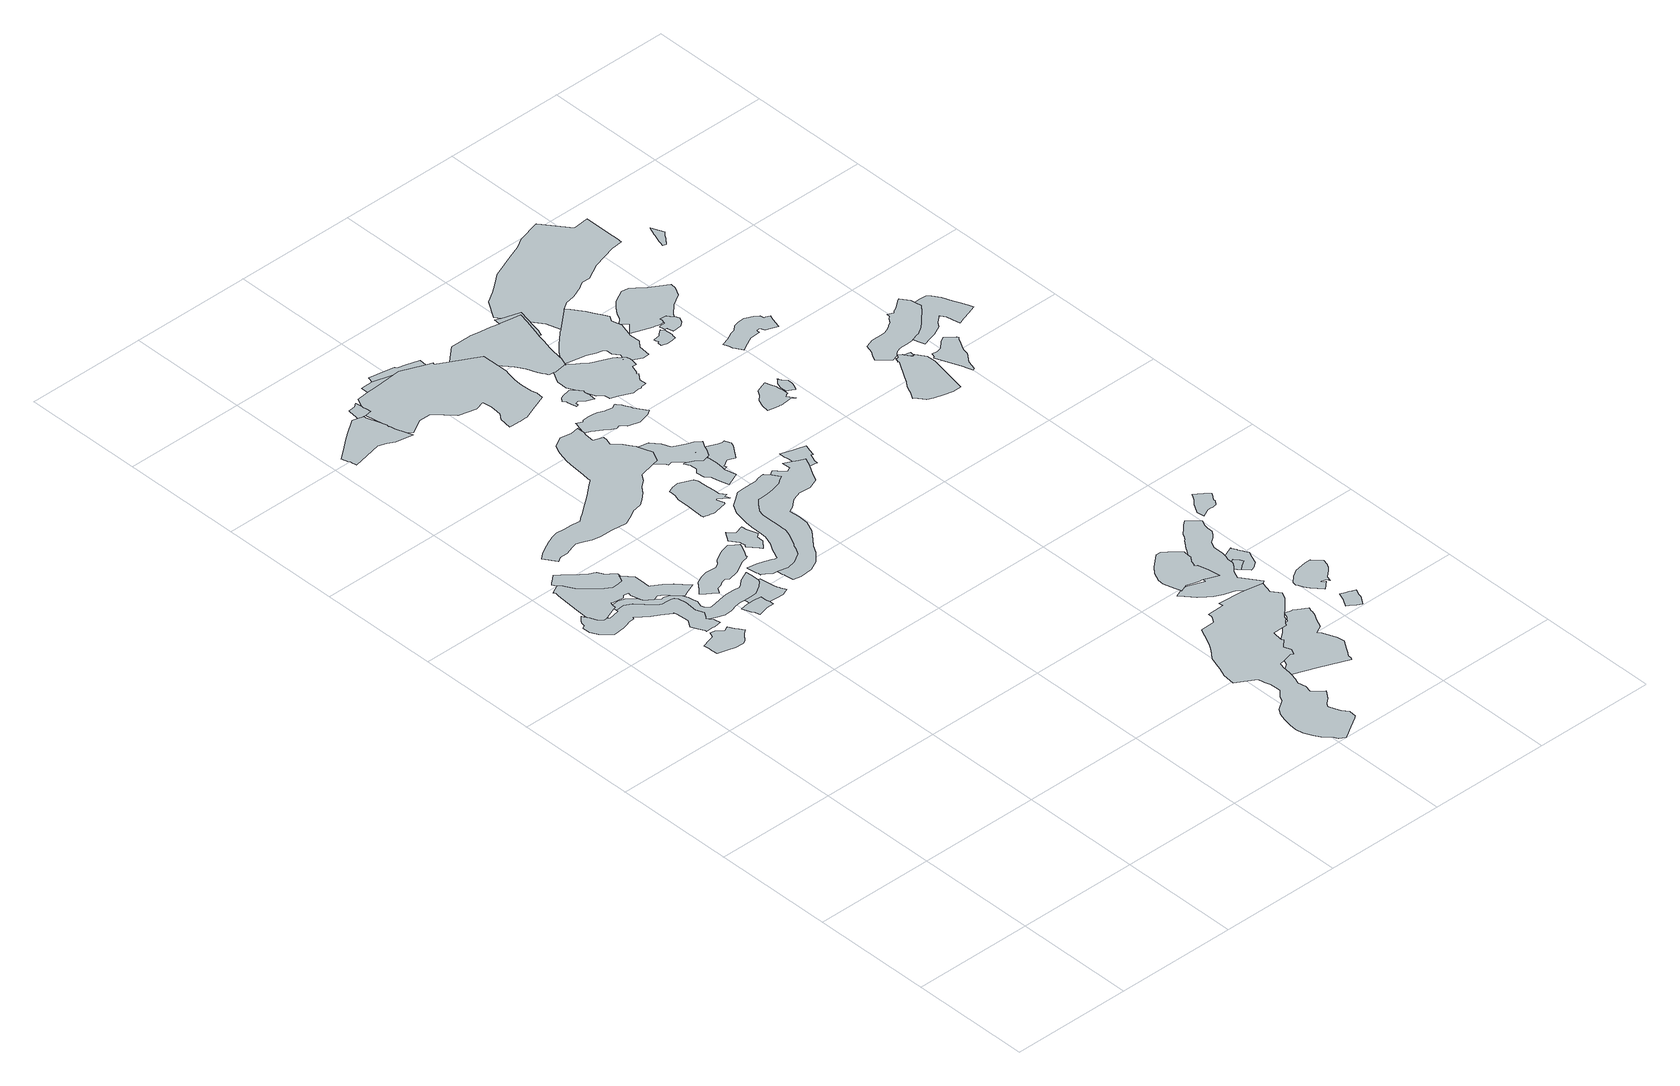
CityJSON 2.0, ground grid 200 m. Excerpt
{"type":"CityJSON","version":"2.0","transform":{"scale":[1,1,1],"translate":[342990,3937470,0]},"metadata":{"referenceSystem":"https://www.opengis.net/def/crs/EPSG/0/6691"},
"CityObjects":{
"object1":{"type":"GenericCityObject","attributes":{"prefecture":"14","disasterType":"1","areaType":"1","zoneNumber":"151-H24-44015","zoneName":"根小屋15","status":"0"},"geometry":[{"type":"MultiSurface","lod":"1","boundaries":[[[0,1,2,3,4,5,6,7,8,9,10,11,12,13,14,15,16,17,18,19,20,21,22,23,24,25,26,27,28,29,30,31,32,33,34,35,36,37,38,39,40,41,42,43,44,45,46,47,48,49,50,51,52,53,54,55,56,57,58,59,60,61,62,63,64]]]}]},
"object2":{"type":"GenericCityObject","attributes":{"prefecture":"14","disasterType":"1","areaType":"1","zoneNumber":"151-H24-44018","zoneName":"根小屋18","status":"0"},"geometry":[{"type":"MultiSurface","lod":"1","boundaries":[[[65,66,67,68,69,70,71,72,73,74,75,76,77,78,79,80,81,82]]]}]},
"object3":{"type":"GenericCityObject","attributes":{"prefecture":"14","disasterType":"1","areaType":"1","zoneNumber":"151-H24-44017","zoneName":"根小屋17","status":"0"},"geometry":[{"type":"MultiSurface","lod":"1","boundaries":[[[83,84,85,86,87,88,89,90,91,92,93,94,95,96,97,98,99,100,101,102,103,104,105,106,107,108,109,110,111,112]]]}]},
"object4":{"type":"GenericCityObject","attributes":{"prefecture":"14","disasterType":"1","areaType":"1","zoneNumber":"151-H24-44017","zoneName":"根小屋17","status":"0"},"geometry":[{"type":"MultiSurface","lod":"1","boundaries":[[[113,84,114,115,116,117,118,119,105,120,121,122,123,124,125,126,127,128,3,129,130,62,131,132,133,134,135,136,137,138,139,140,141,142,143,144,145,146,147,148,149,150,151,152,153,154,155,156,157,158,159,160,161,162]]]}]},
"object5":{"type":"GenericCityObject","attributes":{"prefecture":"14","disasterType":"1","areaType":"1","zoneNumber":"151-H24-44017","zoneName":"根小屋17","status":"0"},"geometry":[{"type":"MultiSurface","lod":"1","boundaries":[[[142,163,164,165,166,133,167,168,131,169,57,170,58,171,172,173,174,175,176,177,178,179,180,181,182,183,184,185,186,187,188,39,189,190,191,192,193,194,195,196,197,198,199,200,201,202,203,204,205,206,207,208,209,210,211,212,213,214,215,216,217,218,219,151,220,148,221,222,223,144,224]]]}]},
"object6":{"type":"GenericCityObject","attributes":{"prefecture":"14","disasterType":"1","areaType":"1","zoneNumber":"151-H24-44018","zoneName":"根小屋18","status":"0"},"geometry":[{"type":"MultiSurface","lod":"1","boundaries":[[[225,226,227,228,229,230,231,232,233,234,235,236,237,238]]]}]},
"object7":{"type":"GenericCityObject","attributes":{"prefecture":"14","disasterType":"1","areaType":"1","zoneNumber":"151-H24-44018","zoneName":"根小屋18","status":"0"},"geometry":[{"type":"MultiSurface","lod":"1","boundaries":[[[239,240,241,242,243,201,244,245,246,247,194,248,232,249,250,251,252,227,253,254,255,256]]]}]},
"object8":{"type":"GenericCityObject","attributes":{"prefecture":"14","disasterType":"1","areaType":"1","zoneNumber":"151-H24-44017","zoneName":"根小屋17","status":"0"},"geometry":[{"type":"MultiSurface","lod":"1","boundaries":[[[257,258,259,260,261,262,263,264,265,266,267,268,269,270,271,272,273,274,275,276,277,278,279,280,281,282,283,284,285,286,287,288,289,290]]]}]},
"object9":{"type":"GenericCityObject","attributes":{"prefecture":"14","disasterType":"1","areaType":"1","zoneNumber":"151-H22-41053","zoneName":"太井19","status":"0"},"geometry":[{"type":"MultiSurface","lod":"1","boundaries":[[[291,292,293,294,295,296,297,298,299,300,301,302,303,304,305,306,307,308,309,310,311,312,313,314,315,316,317,318,319,320]]]}]},
"object10":{"type":"GenericCityObject","attributes":{"prefecture":"14","disasterType":"1","areaType":"1","zoneNumber":"151-H24-44019","zoneName":"根小屋19","status":"0"},"geometry":[{"type":"MultiSurface","lod":"1","boundaries":[[[321,322,323,324,325,326,327,328,329,330,331,332,333,334,335,336,337,338,339,340,341,342,343,344,345,346,347,348,349,350,351,352,353,354,355,356,357,358,359,360,361,362,363,364,365,366,367,368,369,370,371,372,373,374,375,376,377,378,379,380,381,382,383,384,385,386,387,388]]]}]},
"object11":{"type":"GenericCityObject","attributes":{"prefecture":"14","disasterType":"1","areaType":"1","zoneNumber":"151-H22-41050","zoneName":"太井16","status":"0"},"geometry":[{"type":"MultiSurface","lod":"1","boundaries":[[[389,390,391,392,393,394,395,396,397,398,399,400,401,402,403,404,299,405,298]]]}]},
"object12":{"type":"GenericCityObject","attributes":{"prefecture":"14","disasterType":"1","areaType":"1","zoneNumber":"151-H24-44017","zoneName":"根小屋17","status":"0"},"geometry":[{"type":"MultiSurface","lod":"1","boundaries":[[[406,407,408,409,410,411,412,413,414,415,416,417,418,419,420,421,422,423]]]}]},
"object13":{"type":"GenericCityObject","attributes":{"prefecture":"14","disasterType":"1","areaType":"1","zoneNumber":"151-H24-44017","zoneName":"根小屋17","status":"0"},"geometry":[{"type":"MultiSurface","lod":"1","boundaries":[[[424,425,426,427,428,429,430,431,432,433,434,435,436,437,438,439,440,441,442,443,444,445,446,447,448,449,450,451,452,453,454,455,456,457,458,459,460,461,462,463,464,465,466,467,468,469,470,471,472,473,474,475,476,477,478,479,480,481,482,483,484,485,486,487,488,489,490,491,492,493,494]]]}]},
"object14":{"type":"GenericCityObject","attributes":{"prefecture":"14","disasterType":"1","areaType":"1","zoneNumber":"151-H24-44019","zoneName":"根小屋19","status":"0"},"geometry":[{"type":"MultiSurface","lod":"1","boundaries":[[[495,496,497,498,499,500,501,502,503,504,505,506,507,508,509,510,511,512,513,514,515,516,517,518,519,520,521,522,523,524,525,526,527,528]]]}]},
"object15":{"type":"GenericCityObject","attributes":{"prefecture":"14","disasterType":"1","areaType":"2","zoneNumber":"151-H24-44019","zoneName":"根小屋19","status":"0"},"geometry":[{"type":"MultiSurface","lod":"1","boundaries":[[[529,530,531,532,533,534,535,536,537,538,539,540,541,542,543,544,545,496,497,498]]]}]},
"object16":{"type":"GenericCityObject","attributes":{"prefecture":"14","disasterType":"1","areaType":"1","zoneNumber":"151-H22-41052","zoneName":"太井18","status":"0"},"geometry":[{"type":"MultiSurface","lod":"1","boundaries":[[[546,547,548,549,550,551,552,553,554,555,556,395,557,389,558,293,559,291,560,561,318,562,563,564,565,566,567,568,569,570,571,572,573,574,575,576,577,578,579,580,581,582,583,584,585,586,587]]]}]},
"object17":{"type":"GenericCityObject","attributes":{"prefecture":"14","disasterType":"1","areaType":"1","zoneNumber":"151-H22-41050","zoneName":"太井16","status":"0"},"geometry":[{"type":"MultiSurface","lod":"1","boundaries":[[[588,589,590,591,592,593,553,594,595,596,597,555,598,599,600,601,602,603,604,605,606,607,608]]]}]},
"object18":{"type":"GenericCityObject","attributes":{"prefecture":"14","disasterType":"1","areaType":"1","zoneNumber":"151-H24-44018","zoneName":"根小屋18","status":"0"},"geometry":[{"type":"MultiSurface","lod":"1","boundaries":[[[609,610,611,612,613,614,615,616,617,449,618,619,620,621,622,623,624,625,626,627,628,629,630,631,632,633,634,635,636,637,638,639,640,641,642,643,487,644,645,646,647,648,649,650,651,652,653,654,655,656,657,658,659,660,661,662,663,664,665,666,667,668,669]]]}]},
"object19":{"type":"GenericCityObject","attributes":{"prefecture":"14","disasterType":"1","areaType":"1","zoneNumber":"151-H22-41050","zoneName":"太井16","status":"0"},"geometry":[{"type":"MultiSurface","lod":"1","boundaries":[[[670,671,551,672,673,674,675,676,677,596,678,679,554,680,681,682,683,684,685,686,687,688,592,689,690]]]}]},
"object20":{"type":"GenericCityObject","attributes":{"prefecture":"14","disasterType":"1","areaType":"1","zoneNumber":"151-H24-44019","zoneName":"根小屋19","status":"0"},"geometry":[{"type":"MultiSurface","lod":"1","boundaries":[[[691,692,693,694,695,696,697,369,698,699,700,701,702,703,704,705,706,707,708,709,710,711,712,713,714,715,716,717,718,719,720,721,374,722,723,724]]]}]},
"object21":{"type":"GenericCityObject","attributes":{"prefecture":"14","disasterType":"1","areaType":"1","zoneNumber":"151-H24-44019","zoneName":"根小屋19","status":"0"},"geometry":[{"type":"MultiSurface","lod":"1","boundaries":[[[725,726,727,728,729,730,707,731,732,733,734,735,736,703,737,738,739,740,741,742,743,744,745,746,747,748,749]]]}]},
"object22":{"type":"GenericCityObject","attributes":{"prefecture":"14","disasterType":"1","areaType":"1","zoneNumber":"151-H24-44019","zoneName":"根小屋19","status":"0"},"geometry":[{"type":"MultiSurface","lod":"1","boundaries":[[[750,751,752,384,753,383,754,755,756,757,758,759,760,761,762,763,764,765,766,767,768,769,770,771,772,773,774,775,776,777,778,779,780]]]}]},
"object23":{"type":"GenericCityObject","attributes":{"prefecture":"14","disasterType":"1","areaType":"1","zoneNumber":"151-H24-44011","zoneName":"根小屋11","status":"0"},"geometry":[{"type":"MultiSurface","lod":"1","boundaries":[[[781,782,783,784,785,786,787,788,789,790,791,792,793,794,795,796,797,798,799,800,801,802,803,804,805,806,807,808,809,810,811,812,813,814,815,816,817,818,819,820,821,822,823,824,825,826,827,828,829,830,831,832,833,834,835,836,837,838,839,840,841,842,843,844,845,846,847,848,849,850,851,852,853,854,855,856,857,858,859,860,861,862,863]]]}]},
"object24":{"type":"GenericCityObject","attributes":{"prefecture":"14","disasterType":"1","areaType":"1","zoneNumber":"151-H24-44019","zoneName":"根小屋19","status":"0"},"geometry":[{"type":"MultiSurface","lod":"1","boundaries":[[[864,712,865,866,867,868,869,870,735,871,872,873,731,708,874,730,875,876,877,878,879,880,881,882,725,883,884,885,886,887,888,889,890,891,892,893]]]}]},
"object25":{"type":"GenericCityObject","attributes":{"prefecture":"14","disasterType":"1","areaType":"1","zoneNumber":"151-H22-41052","zoneName":"太井18","status":"0"},"geometry":[{"type":"MultiSurface","lod":"1","boundaries":[[[894,895,896,897,898,899,900,901,902,903,904,905,906]]]}]},
"object26":{"type":"GenericCityObject","attributes":{"prefecture":"14","disasterType":"1","areaType":"2","zoneNumber":"151-H24-44019","zoneName":"根小屋19","status":"0"},"geometry":[{"type":"MultiSurface","lod":"1","boundaries":[[[907,908,909,910,911,912,913,914,915,916]]]}]},
"object27":{"type":"GenericCityObject","attributes":{"prefecture":"14","disasterType":"1","areaType":"1","zoneNumber":"151-H24-44020","zoneName":"根小屋20","status":"0"},"geometry":[{"type":"MultiSurface","lod":"1","boundaries":[[[917,918,919,920,921,922,923,924,925,926,927,928,929,930,931,932,933,934,935,936,937,938,939,940,941]]]}]},
"object28":{"type":"GenericCityObject","attributes":{"prefecture":"14","disasterType":"1","areaType":"1","zoneNumber":"151-H24-44011","zoneName":"根小屋11","status":"0"},"geometry":[{"type":"MultiSurface","lod":"1","boundaries":[[[942,943,944,945,946,947,948,949,788,950,951,786,952,953,783,954,955,956,957,860,958,959,857,960,855,961,962,963,964,965,966,967,968,969,970,971,972,973,974,975,976,977]]]}]},
"object29":{"type":"GenericCityObject","attributes":{"prefecture":"14","disasterType":"1","areaType":"1","zoneNumber":"151-H22-41049","zoneName":"太井15","status":"0"},"geometry":[{"type":"MultiSurface","lod":"1","boundaries":[[[978,979,980,981,982,983,984,985,986,987,988,989,990,991,992,993,994,995,996,997,548,998,900,999,1000,896,1001,546,1002,1003,1004,1005,1006,1007,1008,1009,1010,1011,1012,1013,1014,1015,1014,1016]]]}]},
"object30":{"type":"GenericCityObject","attributes":{"prefecture":"14","disasterType":"1","areaType":"1","zoneNumber":"151-H24-44018","zoneName":"根小屋18","status":"0"},"geometry":[{"type":"MultiSurface","lod":"1","boundaries":[[[1017,1018,1019,1020,1021,1022,1023,610,1024,1025,1026,1027,667,1028,1029,1030,1031,1032,1033,1034,1035,1036]]]}]},
"object31":{"type":"GenericCityObject","attributes":{"prefecture":"14","disasterType":"1","areaType":"1","zoneNumber":"151-H24-44020","zoneName":"根小屋20","status":"0"},"geometry":[{"type":"MultiSurface","lod":"1","boundaries":[[[1037,1038,1039,1040,1041,1042,1043,1044,1045,1046,1047,1048,1049,1050,1051,1052,1053,1054,1055,1056,1057,1058,1059,1060,1061,1062,1063,1064,978,1065,1066,1067,1068,1011,1069,1070,1071,923,918,1072,1073,1074,1075,1076,1077,1078,1079]]]}]},
"object32":{"type":"GenericCityObject","attributes":{"prefecture":"14","disasterType":"1","areaType":"1","zoneNumber":"151-H24-44010","zoneName":"根小屋10","status":"0"},"geometry":[{"type":"MultiSurface","lod":"1","boundaries":[[[1080,1081,1082,1083,1084,1085,1086,1087,1088,1089,1090,1091,1092,1093,1094,1095,1096,1097,1098,1099,1100,1101,1102,1103,1104,1105,1106,1107,1108,1109,1110]]]}]},
"object33":{"type":"GenericCityObject","attributes":{"prefecture":"14","disasterType":"1","areaType":"2","zoneNumber":"151-H24-44020","zoneName":"根小屋20","status":"0"},"geometry":[{"type":"MultiSurface","lod":"1","boundaries":[[[1111,1112,1113,1114,1115,1116,1117,1118,1119,1120,1121,1122,1123,1048,1049,1124]]]}]},
"object34":{"type":"GenericCityObject","attributes":{"prefecture":"14","disasterType":"1","areaType":"1","zoneNumber":"151-H22-41049","zoneName":"太井15","status":"0"},"geometry":[{"type":"MultiSurface","lod":"1","boundaries":[[[1125,1126,1127,1128,1129,1130,1131,1132,993,1133,1134,1135,1136,1137,986,1138,1139]]]}]},
"object35":{"type":"GenericCityObject","attributes":{"prefecture":"14","disasterType":"1","areaType":"1","zoneNumber":"151-H24-44010","zoneName":"根小屋10","status":"0"},"geometry":[{"type":"MultiSurface","lod":"1","boundaries":[[[1140,1141,1142,1143,1144,1145,1146,1147,1148,1149,1150,1151,1152,1153,1154,1155,1156,1157,1158,1159,1160,1161,1162,1163,1164,1165,1166,1167,1082,1168,1169,1170,1171,1172,1173,1174,1102,1175,1176,1096,1177,1094,1178,1179,1180,1181,1182,1183,1184,1185,798,1186,796,1187,1188,1189,1190,1191,1192]]]}]},
"object36":{"type":"GenericCityObject","attributes":{"prefecture":"14","disasterType":"1","areaType":"1","zoneNumber":"151-H24-44020","zoneName":"根小屋20","status":"0"},"geometry":[{"type":"MultiSurface","lod":"1","boundaries":[[[1193,1194,1195,1196,1197,1198,1199,1200,1201,1202,1203,1204,1205,1206,1207,1208,981,1209,1066,1210,1211,1212,1016,1064,1213,1214,1215,1216,1217,1218,1219,1220,1054,1221,1111,1222,1124,1050,1223,1224,1225,1226,1227,1228,1229]]]}]},
"object37":{"type":"GenericCityObject","attributes":{"prefecture":"14","disasterType":"1","areaType":"2","zoneNumber":"151-H24-44010","zoneName":"根小屋10","status":"0"},"geometry":[{"type":"MultiSurface","lod":"1","boundaries":[[[1230,1231,1232,1140,1233,1234,1190,1235,1236,1237]]]}]},
"object38":{"type":"GenericCityObject","attributes":{"prefecture":"14","disasterType":"1","areaType":"1","zoneNumber":"151-H24-44021","zoneName":"根小屋21","status":"0"},"geometry":[{"type":"MultiSurface","lod":"1","boundaries":[[[1238,1239,1240,1241,1242,1243,1244,1245,1246,1247,1248,1249,1250,1251,1252,1253,1254,1255,1256,1257,1258,1259,1260]]]}]},
"object39":{"type":"GenericCityObject","attributes":{"prefecture":"14","disasterType":"1","areaType":"1","zoneNumber":"151-H24-44010","zoneName":"根小屋10","status":"0"},"geometry":[{"type":"MultiSurface","lod":"1","boundaries":[[[1261,1262,1263,1264,1265,1266,1267,1268,1269,1270,1143,1271,1272,1273,1274,1234,1190,1235,1236,1275,1276]]]}]},
"object40":{"type":"GenericCityObject","attributes":{"prefecture":"14","disasterType":"1","areaType":"1","zoneNumber":"151-H24-44009","zoneName":"根小屋9","status":"0"},"geometry":[{"type":"MultiSurface","lod":"1","boundaries":[[[1277,1278,1279,1280,1281,1282,1283,1284,1285,1286,1287,1288,1289,1290]]]}]},
"object41":{"type":"GenericCityObject","attributes":{"prefecture":"14","disasterType":"1","areaType":"2","zoneNumber":"151-H24-44009","zoneName":"根小屋9","status":"0"},"geometry":[{"type":"MultiSurface","lod":"1","boundaries":[[[1280,1291,1292,1287,1288,1293,1294,1279]]]}]},
"object42":{"type":"GenericCityObject","attributes":{"prefecture":"14","disasterType":"1","areaType":"2","zoneNumber":"151-H24-44010","zoneName":"根小屋10","status":"0"},"geometry":[{"type":"MultiSurface","lod":"1","boundaries":[[[1295,1296,1297,1298,1299,1300,1301,1302,1303,1304,1305,1306,1307,1308,1309,1310,1311,1312]]]}]},
"object43":{"type":"GenericCityObject","attributes":{"prefecture":"14","disasterType":"1","areaType":"1","zoneNumber":"151-H24-44009","zoneName":"根小屋9","status":"0"},"geometry":[{"type":"MultiSurface","lod":"1","boundaries":[[[1313,1314,1315,1316,1317,1318,1319,1320,1321,1322,1323,1324,1325,1326,1327,1328,1329,1330,1331,1332,1333,1334,1335,1336]]]}]},
"object44":{"type":"GenericCityObject","attributes":{"prefecture":"14","disasterType":"1","areaType":"1","zoneNumber":"151-H24-44021","zoneName":"根小屋21","status":"0"},"geometry":[{"type":"MultiSurface","lod":"1","boundaries":[[[1337,1338,1339,1340,1341,1342,1343,1344,1345,1346,1347,1348,1349,1350,1351,1352,1353,1354,1355,1356]]]}]},
"object45":{"type":"GenericCityObject","attributes":{"prefecture":"14","disasterType":"1","areaType":"1","zoneNumber":"151-H24-44020","zoneName":"根小屋20","status":"0"},"geometry":[{"type":"MultiSurface","lod":"1","boundaries":[[[1357,1358,1359,1360,1361,1362,1363,1364,1365,1366,1367,1368,1369,1370,1371,1372,1373,1374,1375,1376,1377]]]}]},
"object46":{"type":"GenericCityObject","attributes":{"prefecture":"14","disasterType":"1","areaType":"1","zoneNumber":"151-H24-44020","zoneName":"根小屋20","status":"0"},"geometry":[{"type":"MultiSurface","lod":"1","boundaries":[[[1378,1379,1380,1381,1382,1383,1384,1385,1386,1387,1388,1389,1390,1391,1392,1393,1394,1395,1396,1397,1398,1399,1400]]]}]},
"object47":{"type":"GenericCityObject","attributes":{"prefecture":"14","disasterType":"1","areaType":"1","zoneNumber":"151-H22-41048","zoneName":"太井14","status":"0"},"geometry":[{"type":"MultiSurface","lod":"1","boundaries":[[[1401,1402,1403,1404,1405,1406,1407,1408,1409,1131,991,989,1128,1410,1201,1411,1412,1413,1414,1415,1416,1200,1417,1418,1419,1420,1421,1422,1423,1424,1425,1426,1427,1428,1429,1430,1431,1432,1433]]]}]},
"object48":{"type":"GenericCityObject","attributes":{"prefecture":"14","disasterType":"1","areaType":"1","zoneNumber":"151-H24-44020","zoneName":"根小屋20","status":"0"},"geometry":[{"type":"MultiSurface","lod":"1","boundaries":[[[1434,1435,1436,1437,1438,1439,1440,1441,1442,1443,1444,1445,1446,1447,1448,1449,1450,1451,1452,1453,1454,1455,1456,1457,1458,1459,1384,1460,1461,1380,1462,1463]]]}]},
"object49":{"type":"GenericCityObject","attributes":{"prefecture":"14","disasterType":"1","areaType":"1","zoneNumber":"151-H24-44010","zoneName":"根小屋10","status":"0"},"geometry":[{"type":"MultiSurface","lod":"1","boundaries":[[[1464,1465,1466,1467,1468,1469,1470,1471,1472,1473,1474,1475,1476,1477,1478,1479,1480,1481,1482,1483,1484,1485]]]}]},
"object50":{"type":"GenericCityObject","attributes":{"prefecture":"14","disasterType":"1","areaType":"1","zoneNumber":"151-H24-44021","zoneName":"根小屋21","status":"0"},"geometry":[{"type":"MultiSurface","lod":"1","boundaries":[[[1486,1487,1488,1489,1490,1491,1492,1493,1494,1495,1496,1497,1498,1499,1500,1501,1502,1503,1504,1505,1506,1507,1508,1509,1510,1511,1512,1513]]]}]},
"object51":{"type":"GenericCityObject","attributes":{"prefecture":"14","disasterType":"1","areaType":"1","zoneNumber":"151-H24-44021","zoneName":"根小屋21","status":"0"},"geometry":[{"type":"MultiSurface","lod":"1","boundaries":[[[1514,1515,1516,1517,1518,1519,1520,1521,1522,1523,1524,1525,1526,1527,1528,1529,1530,1531,1532,1533,1534,1535,1536,1537,1538,1539,1540,1541,1542,1543,1544]]]}]},
"object52":{"type":"GenericCityObject","attributes":{"prefecture":"14","disasterType":"1","areaType":"1","zoneNumber":"151-H24-44021","zoneName":"根小屋21","status":"0"},"geometry":[{"type":"MultiSurface","lod":"1","boundaries":[[[1545,1546,1547,1541,1548,1514,1549,1550,1551,1552,1519,1553,1554,1540,1555,1556,1557]]]}]},
"object53":{"type":"GenericCityObject","attributes":{"prefecture":"14","disasterType":"1","areaType":"1","zoneNumber":"151-H24-44021","zoneName":"根小屋21","status":"0"},"geometry":[{"type":"MultiSurface","lod":"1","boundaries":[[[1558,1559,1560,1561,1562,1563,1564,1565,1566,1567,1568,1569,1570,1571,1572,1573,1574,1575,1576,1577,1578,1579,1580]]]}]},
"object54":{"type":"GenericCityObject","attributes":{"prefecture":"14","disasterType":"1","areaType":"2","zoneNumber":"151-H24-44021","zoneName":"根小屋21","status":"0"},"geometry":[{"type":"MultiSurface","lod":"1","boundaries":[[[1560,1581,1582,1583,1584,1585,1568,1569,1570,1586,1587,1588,1589,1590,1559]]]}]},
"object55":{"type":"GenericCityObject","attributes":{"prefecture":"14","disasterType":"1","areaType":"1","zoneNumber":"151-H24-44021","zoneName":"根小屋21","status":"0"},"geometry":[{"type":"MultiSurface","lod":"1","boundaries":[[[1591,1592,1593,1594,1595,1596,1597,1598,1599,1600,1601,1602,1603,1604,1605,1606,1607,1608,1609,1610,1611,1612,1613,1614,1615,1616,1617,1618,1619,1620,1621,1622,1623,1624,1625,1626,1627,1628,1629,1630,1631,1632,1633,1634,1635,1636,1637]]]}]},
"object56":{"type":"GenericCityObject","attributes":{"prefecture":"14","disasterType":"1","areaType":"1","zoneNumber":"151-H22-41048","zoneName":"太井14","status":"0"},"geometry":[{"type":"MultiSurface","lod":"1","boundaries":[[[1638,1639,1640,1641,1642,1643,1644,1645,1646,1647,1648,1649,1650]]]}]},
"object57":{"type":"GenericCityObject","attributes":{"prefecture":"14","disasterType":"1","areaType":"1","zoneNumber":"151-H24-44021","zoneName":"根小屋21","status":"0"},"geometry":[{"type":"MultiSurface","lod":"1","boundaries":[[[1651,1652,1653,1654,1655,1656,1636,1657,1658,1659,1660,1661,1662,1663,1664,1665,1627,1666,1667,1668,1669,1670,1671,1672,1673,1674,1675,1676,1677,1678,1679,1680,1681,1682,1683,1684]]]}]}
},
"vertices":[
[41,901,0],[36,908,0],[32,917,0],[30,921,0],[26,928,0],[23,925,0],[20,922,0],[18,920,0],[17,918,0],[16,917,0],[15,913,0],[14,909,0],[12,908,0],[9,906,0],[10,894,0],[16,882,0],[32,867,0],[51,869,0],[57,870,0],[66,873,0],[75,874,0],[76,877,0],[78,877,0],[87,869,0],[96,862,0],[108,855,0],[124,845,0],[124,847,0],[126,839,0],[127,828,0],[128,819,0],[120,807,0],[125,796,0],[130,787,0],[130,784,0],[140,784,0],[146,784,0],[157,785,0],[155,796,0],[151,802,0],[149,806,0],[151,808,0],[156,817,0],[154,822,0],[151,830,0],[152,841,0],[153,851,0],[151,864,0],[147,868,0],[143,870,0],[134,870,0],[127,870,0],[124,872,0],[116,878,0],[108,887,0],[97,899,0],[85,905,0],[71,904,0],[71,901,0],[61,899,0],[52,897,0],[51,900,0],[47,900,0],[44,900,0],[42,900,0],
[131,778,0],[127,769,0],[117,766,0],[105,763,0],[106,753,0],[106,748,0],[107,738,0],[120,734,0],[135,730,0],[148,729,0],[154,732,0],[164,744,0],[171,749,0],[166,757,0],[162,762,0],[157,771,0],[150,768,0],[139,776,0],
[121,947,0],[126,957,0],[128,960,0],[128,962,0],[123,967,0],[120,969,0],[115,973,0],[109,985,0],[105,987,0],[99,990,0],[89,997,0],[83,1002,0],[76,1008,0],[69,1015,0],[60,1021,0],[55,1017,0],[53,1015,0],[51,1014,0],[46,1009,0],[44,1007,0],[46,1004,0],[51,999,0],[52,998,0],[57,989,0],[62,979,0],[73,969,0],[82,960,0],[92,952,0],[102,945,0],[113,946,0],
[127,956,0],[113,965,0],[96,967,0],[92,967,0],[91,969,0],[78,980,0],[66,991,0],[48,1000,0],[46,999,0],[35,994,0],[33,993,0],[34,993,0],[34,992,0],[35,989,0],[34,983,0],[31,943,0],[30,920,0],[27,893,0],[70,909,0],[74,910,0],[75,917,0],[76,922,0],[79,920,0],[97,918,0],[100,922,0],[110,921,0],[109,919,0],[109,918,0],[108,915,0],[112,899,0],[113,896,0],[119,891,0],[126,886,0],[134,889,0],[143,883,0],[148,877,0],[151,874,0],[158,868,0],[159,867,0],[163,863,0],[172,867,0],[178,869,0],[187,873,0],[177,884,0],[169,892,0],[157,902,0],[143,911,0],[141,912,0],[141,921,0],[141,941,0],
[109,904,0],[97,914,0],[87,918,0],[78,917,0],[69,916,0],[70,912,0],[71,907,0],[71,902,0],[71,898,0],[72,894,0],[78,894,0],[84,893,0],[86,892,0],[90,888,0],[96,881,0],[102,875,0],[111,868,0],[121,861,0],[133,856,0],[137,854,0],[140,853,0],[142,850,0],[142,841,0],[141,830,0],[144,817,0],[150,803,0],[160,798,0],[174,793,0],[187,794,0],[198,797,0],[208,799,0],[217,798,0],[220,798,0],[228,798,0],[238,799,0],[251,807,0],[259,814,0],[261,817,0],[261,819,0],[261,829,0],[261,832,0],[260,842,0],[243,834,0],[236,827,0],[231,824,0],[221,825,0],[206,825,0],[193,823,0],[182,821,0],[176,820,0],[171,819,0],[166,823,0],[164,826,0],[163,831,0],[166,841,0],[164,849,0],[163,857,0],[155,876,0],[138,880,0],[133,879,0],[126,885,0],[113,898,0],
[228,765,0],[239,765,0],[239,772,0],[239,775,0],[238,779,0],[238,788,0],[225,789,0],[217,789,0],[213,789,0],[200,787,0],[205,773,0],[207,770,0],[210,760,0],[219,763,0],
[271,784,0],[271,786,0],[269,789,0],[268,795,0],[264,818,0],[253,823,0],[245,814,0],[236,808,0],[225,802,0],[216,797,0],[218,787,0],[219,781,0],[221,771,0],[231,772,0],[241,772,0],[252,771,0],[264,771,0],[275,775,0],
[293,884,0],[296,890,0],[297,893,0],[291,897,0],[283,904,0],[269,900,0],[262,897,0],[250,890,0],[243,882,0],[236,878,0],[236,879,0],[220,880,0],[208,877,0],[196,871,0],[186,859,0],[180,852,0],[182,849,0],[187,845,0],[193,841,0],[201,834,0],[207,843,0],[214,845,0],[220,849,0],[228,851,0],[233,847,0],[251,851,0],[262,857,0],[271,863,0],[277,864,0],[280,865,0],[280,864,0],[286,867,0],[285,869,0],[290,878,0],
[123,1418,0],[122,1420,0],[122,1423,0],[122,1425,0],[118,1438,0],[112,1457,0],[112,1461,0],[111,1461,0],[103,1463,0],[94,1465,0],[70,1449,0],[63,1444,0],[57,1439,0],[45,1429,0],[26,1414,0],[24,1413,0],[26,1407,0],[27,1403,0],[29,1399,0],[29,1396,0],[31,1389,0],[55,1394,0],[81,1400,0],[94,1395,0],[105,1389,0],[134,1384,0],[131,1393,0],[130,1394,0],[130,1395,0],[124,1411,0],
[261,1228,0],[256,1218,0],[252,1206,0],[249,1193,0],[247,1178,0],[246,1167,0],[245,1156,0],[244,1145,0],[244,1141,0],[243,1140,0],[235,1134,0],[226,1126,0],[216,1118,0],[207,1111,0],[197,1104,0],[186,1095,0],[176,1088,0],[170,1083,0],[168,1084,0],[155,1085,0],[142,1086,0],[129,1087,0],[117,1084,0],[106,1079,0],[93,1073,0],[82,1066,0],[74,1059,0],[79,1051,0],[81,1047,0],[87,1039,0],[95,1044,0],[108,1044,0],[121,1048,0],[131,1051,0],[142,1047,0],[154,1042,0],[168,1039,0],[190,1039,0],[214,1036,0],[229,1043,0],[240,1050,0],[255,1053,0],[256,1053,0],[266,1060,0],[277,1070,0],[286,1081,0],[297,1090,0],[304,1100,0],[332,1107,0],[342,1109,0],[347,1120,0],[350,1127,0],[345,1141,0],[342,1150,0],[342,1152,0],[336,1161,0],[331,1168,0],[319,1181,0],[322,1191,0],[323,1198,0],[307,1203,0],[309,1219,0],[310,1224,0],[310,1226,0],[310,1227,0],[310,1237,0],[297,1235,0],[278,1238,0],
[116,1461,0],[117,1461,0],[127,1463,0],[126,1471,0],[126,1473,0],[125,1477,0],[125,1479,0],[125,1483,0],[124,1490,0],[117,1485,0],[106,1484,0],[105,1480,0],[104,1474,0],[104,1472,0],[104,1471,0],[103,1464,0],[103,1461,0],
[308,919,0],[301,927,0],[290,910,0],[300,896,0],[300,893,0],[302,887,0],[301,887,0],[299,884,0],[300,882,0],[305,876,0],[308,873,0],[314,865,0],[325,877,0],[326,889,0],[332,894,0],[326,912,0],[325,920,0],[311,916,0],
[352,843,0],[357,853,0],[361,863,0],[364,871,0],[365,875,0],[365,876,0],[365,887,0],[365,898,0],[365,910,0],[365,920,0],[368,930,0],[375,938,0],[375,939,0],[381,946,0],[384,949,0],[390,949,0],[391,949,0],[402,950,0],[413,951,0],[422,954,0],[430,956,0],[434,959,0],[443,965,0],[438,973,0],[435,976,0],[434,977,0],[434,978,0],[428,985,0],[418,984,0],[409,981,0],[401,981,0],[388,981,0],[374,980,0],[362,971,0],[350,963,0],[342,948,0],[339,936,0],[337,923,0],[336,911,0],[335,900,0],[335,890,0],[334,881,0],[332,873,0],[329,865,0],[325,859,0],[321,853,0],[319,848,0],[315,838,0],[314,836,0],[310,836,0],[306,838,0],[296,842,0],[284,846,0],[268,848,0],[268,847,0],[269,842,0],[270,831,0],[271,830,0],[271,824,0],[272,824,0],[277,821,0],[281,819,0],[286,815,0],[293,814,0],[297,813,0],[310,810,0],[325,813,0],[341,823,0],[343,826,0],[347,834,0],[349,840,0],
[354,1006,0],[353,1016,0],[352,1023,0],[352,1028,0],[352,1034,0],[351,1037,0],[349,1043,0],[327,1052,0],[316,1050,0],[307,1047,0],[306,1035,0],[303,1024,0],[303,1003,0],[302,986,0],[302,984,0],[301,977,0],[302,973,0],[303,973,0],[311,971,0],[312,971,0],[317,969,0],[319,969,0],[321,969,0],[324,970,0],[344,974,0],[345,977,0],[343,982,0],[341,989,0],[343,990,0],[350,985,0],[358,978,0],[355,986,0],[360,987,0],[354,997,0],
[339,1039,0],[326,1037,0],[318,1033,0],[314,1019,0],[312,1008,0],[318,997,0],[317,986,0],[319,986,0],[322,987,0],[326,987,0],[330,988,0],[332,993,0],[334,995,0],[336,997,0],[336,1009,0],[343,1012,0],[348,1017,0],
[326,1416,0],[326,1444,0],[283,1468,0],[263,1479,0],[265,1482,0],[254,1486,0],[217,1501,0],[206,1500,0],[172,1497,0],[153,1496,0],[133,1494,0],[116,1462,0],[121,1430,0],[123,1420,0],[125,1405,0],[129,1395,0],[131,1394,0],[138,1387,0],[163,1401,0],[169,1401,0],[183,1401,0],[209,1372,0],[238,1365,0],[254,1370,0],[256,1354,0],[254,1335,0],[247,1325,0],[244,1305,0],[251,1304,0],[254,1304,0],[262,1304,0],[263,1304,0],[275,1304,0],[276,1304,0],[300,1313,0],[322,1322,0],[323,1334,0],[321,1343,0],[320,1362,0],[321,1376,0],[324,1392,0],[326,1399,0],
[251,1455,0],[252,1463,0],[252,1464,0],[254,1472,0],[252,1473,0],[227,1488,0],[204,1501,0],[176,1509,0],[174,1509,0],[153,1509,0],[153,1486,0],[153,1481,0],[153,1476,0],[155,1457,0],[155,1456,0],[156,1447,0],[176,1450,0],[198,1451,0],[224,1450,0],[249,1446,0],[250,1451,0],
[486,974,0],[477,978,0],[464,984,0],[465,970,0],[462,969,0],[457,967,0],[447,977,0],[442,982,0],[437,979,0],[430,974,0],[418,969,0],[406,967,0],[390,966,0],[387,965,0],[386,965,0],[383,962,0],[379,958,0],[375,954,0],[358,950,0],[351,927,0],[349,910,0],[349,895,0],[348,888,0],[346,879,0],[345,873,0],[342,866,0],[338,854,0],[331,845,0],[326,835,0],[323,828,0],[318,825,0],[307,825,0],[291,830,0],[291,829,0],[293,815,0],[294,804,0],[295,803,0],[295,800,0],[295,798,0],[297,786,0],[310,783,0],[331,785,0],[347,793,0],[361,808,0],[369,821,0],[378,832,0],[384,839,0],[390,847,0],[398,865,0],[399,883,0],[398,900,0],[407,904,0],[420,915,0],[430,919,0],[436,921,0],[455,919,0],[472,926,0],[480,941,0],[487,954,0],[489,957,0],[495,970,0],
[254,1482,0],[254,1483,0],[255,1498,0],[236,1504,0],[220,1508,0],[218,1511,0],[200,1515,0],[176,1519,0],[173,1502,0],[173,1500,0],[170,1486,0],[170,1485,0],[169,1476,0],[190,1476,0],[201,1474,0],[210,1472,0],[234,1466,0],[251,1464,0],[252,1469,0],[252,1474,0],[253,1478,0],
[304,1152,0],[303,1142,0],[302,1140,0],[301,1135,0],[298,1125,0],[311,1120,0],[324,1113,0],[336,1104,0],[344,1097,0],[347,1091,0],[354,1093,0],[360,1088,0],[368,1079,0],[369,1078,0],[379,1073,0],[389,1065,0],[397,1067,0],[398,1067,0],[402,1068,0],[406,1076,0],[409,1081,0],[411,1086,0],[412,1088,0],[417,1097,0],[408,1104,0],[397,1108,0],[387,1112,0],[377,1118,0],[371,1132,0],[360,1146,0],[346,1149,0],[336,1151,0],[325,1151,0],[313,1152,0],
[396,1031,0],[396,1032,0],[397,1036,0],[398,1048,0],[398,1063,0],[397,1065,0],[397,1068,0],[396,1075,0],[393,1085,0],[382,1083,0],[378,1082,0],[373,1080,0],[363,1078,0],[368,1069,0],[369,1058,0],[368,1057,0],[363,1051,0],[364,1037,0],[371,1031,0],[371,1030,0],[371,1029,0],[373,1020,0],[375,1012,0],[378,1001,0],[400,1011,0],
[316,1245,0],[313,1237,0],[313,1235,0],[309,1224,0],[319,1220,0],[324,1216,0],[334,1210,0],[343,1204,0],[350,1200,0],[357,1202,0],[365,1194,0],[384,1188,0],[403,1193,0],[410,1198,0],[398,1218,0],[397,1221,0],[395,1225,0],[392,1231,0],[391,1233,0],[386,1240,0],[385,1241,0],[381,1239,0],[377,1237,0],[369,1239,0],[365,1239,0],[356,1244,0],[349,1245,0],[339,1246,0],[328,1245,0],[326,1243,0],[316,1247,0],
[690,208,0],[701,219,0],[699,222,0],[699,224,0],[702,240,0],[719,240,0],[726,240,0],[729,245,0],[732,249,0],[735,250,0],[737,256,0],[753,272,0],[766,286,0],[772,297,0],[761,311,0],[766,329,0],[767,331,0],[736,336,0],[732,337,0],[722,338,0],[704,339,0],[702,339,0],[692,340,0],[693,333,0],[664,332,0],[664,327,0],[663,323,0],[657,314,0],[633,313,0],[628,302,0],[623,291,0],[618,281,0],[612,271,0],[600,257,0],[596,244,0],[592,232,0],[586,218,0],[584,197,0],[615,179,0],[617,168,0],[620,159,0],[620,149,0],[620,140,0],[611,130,0],[606,121,0],[590,110,0],[584,101,0],[580,88,0],[577,74,0],[576,62,0],[578,49,0],[584,35,0],[590,25,0],[601,15,0],[606,6,0],[615,1,0],[624,6,0],[635,13,0],[653,24,0],[657,27,0],[658,39,0],[651,50,0],[647,60,0],[643,69,0],[644,69,0],[644,71,0],[645,71,0],[647,74,0],[656,82,0],[666,95,0],[649,110,0],[652,122,0],[649,135,0],[653,145,0],[656,156,0],[656,158,0],[658,170,0],[658,171,0],[661,183,0],[670,185,0],[685,189,0],[690,187,0],[694,196,0],
[420,1082,0],[402,1089,0],[393,1093,0],[385,1097,0],[382,1091,0],[381,1087,0],[380,1086,0],[376,1077,0],[385,1073,0],[394,1069,0],[400,1066,0],[395,1065,0],[389,1060,0],[379,1051,0],[376,1036,0],[378,1028,0],[379,1028,0],[387,1029,0],[392,1030,0],[402,1032,0],[401,1037,0],[403,1037,0],[409,1041,0],[413,1043,0],[425,1038,0],[441,1060,0],[444,1067,0],[440,1077,0],[436,1076,0],[429,1078,0],
[314,1416,0],[314,1424,0],[315,1429,0],[315,1438,0],[315,1447,0],[298,1452,0],[298,1447,0],[298,1436,0],[298,1429,0],[298,1423,0],[297,1416,0],[297,1413,0],[314,1414,0],
[432,1061,0],[435,1066,0],[428,1065,0],[425,1064,0],[423,1061,0],[419,1057,0],[409,1053,0],[409,1052,0],[411,1048,0],[422,1048,0],
[373,1285,0],[373,1287,0],[373,1289,0],[373,1290,0],[374,1292,0],[370,1298,0],[368,1300,0],[360,1307,0],[346,1304,0],[341,1302,0],[336,1296,0],[337,1295,0],[340,1291,0],[340,1288,0],[341,1284,0],[343,1274,0],[347,1275,0],[347,1280,0],[353,1281,0],[355,1279,0],[361,1274,0],[372,1269,0],[373,1269,0],[374,1279,0],[374,1281,0],
[762,255,0],[756,259,0],[753,259,0],[743,262,0],[740,253,0],[739,252,0],[736,249,0],[733,245,0],[723,246,0],[720,242,0],[712,232,0],[701,224,0],[694,215,0],[686,206,0],[676,196,0],[670,186,0],[666,176,0],[661,172,0],[647,159,0],[694,141,0],[740,122,0],[742,126,0],[742,131,0],[746,137,0],[751,145,0],[756,152,0],[761,160,0],[759,172,0],[750,194,0],[746,200,0],[759,206,0],[765,221,0],[771,230,0],[774,238,0],[774,241,0],[776,247,0],
[397,1355,0],[398,1360,0],[399,1362,0],[401,1368,0],[401,1369,0],[406,1395,0],[410,1412,0],[412,1422,0],[413,1425,0],[414,1428,0],[416,1435,0],[423,1460,0],[427,1476,0],[409,1479,0],[395,1482,0],[392,1482,0],[379,1485,0],[361,1487,0],[345,1490,0],[308,1490,0],[281,1466,0],[305,1439,0],[314,1429,0],[323,1420,0],[330,1411,0],[341,1397,0],[349,1383,0],[356,1367,0],[359,1361,0],[362,1356,0],[363,1354,0],[364,1352,0],[365,1352,0],[372,1351,0],[375,1350,0],[393,1353,0],[396,1353,0],[396,1352,0],[396,1354,0],
[515,990,0],[505,993,0],[496,996,0],[476,1003,0],[476,992,0],[477,990,0],[477,986,0],[477,976,0],[474,968,0],[476,956,0],[485,954,0],[490,954,0],[497,953,0],[500,952,0],[501,959,0],[503,965,0],[506,972,0],[508,971,0],[509,970,0],[512,980,0],
[437,1243,0],[438,1244,0],[444,1245,0],[446,1245,0],[448,1245,0],[448,1257,0],[456,1268,0],[454,1271,0],[456,1272,0],[461,1286,0],[468,1286,0],[469,1292,0],[470,1296,0],[470,1297,0],[470,1300,0],[470,1302,0],[469,1306,0],[465,1310,0],[459,1314,0],[459,1315,0],[454,1318,0],[442,1324,0],[433,1328,0],[427,1330,0],[420,1334,0],[413,1340,0],[402,1348,0],[397,1354,0],[396,1355,0],[393,1357,0],[388,1360,0],[376,1357,0],[362,1332,0],[361,1314,0],[366,1305,0],[379,1272,0],[388,1266,0],[389,1259,0],[389,1256,0],[402,1251,0],[421,1242,0],[423,1242,0],[431,1243,0],
[728,435,0],[734,443,0],[734,448,0],[735,457,0],[724,467,0],[719,472,0],[711,479,0],[702,479,0],[692,470,0],[682,461,0],[672,450,0],[666,435,0],[665,425,0],[670,406,0],[673,397,0],[673,396,0],[681,399,0],[682,400,0],[685,401,0],[696,398,0],[707,395,0],[708,395,0],[712,394,0],[721,390,0],[732,386,0],[735,385,0],[732,406,0],[728,422,0],[724,425,0],[724,426,0],[725,426,0],
[463,1304,0],[462,1306,0],[452,1312,0],[441,1314,0],[435,1316,0],[428,1320,0],[430,1305,0],[431,1299,0],[433,1291,0],[439,1293,0],[446,1293,0],[454,1294,0],[461,1297,0],[467,1299,0],
[420,1433,0],[422,1441,0],[425,1454,0],[426,1456,0],[427,1463,0],[431,1480,0],[402,1489,0],[393,1493,0],[391,1467,0],[391,1464,0],[390,1456,0],[390,1445,0],[389,1435,0],[417,1424,0],[419,1429,0],
[768,395,0],[768,403,0],[770,410,0],[771,413,0],[772,418,0],[772,431,0],[772,436,0],[775,441,0],[777,447,0],[786,453,0],[791,458,0],[795,465,0],[795,474,0],[797,481,0],[799,485,0],[801,490,0],[794,497,0],[790,500,0],[783,507,0],[776,501,0],[770,495,0],[762,487,0],[758,480,0],[755,476,0],[753,475,0],[747,466,0],[742,460,0],[740,456,0],[734,447,0],[729,438,0],[725,430,0],[721,423,0],[716,417,0],[714,410,0],[712,399,0],[712,389,0],[687,398,0],[677,400,0],[672,397,0],[661,392,0],[667,384,0],[679,371,0],[689,362,0],[697,357,0],[710,350,0],[729,344,0],[754,316,0],[771,334,0],[750,365,0],[755,378,0],[759,382,0],[763,386,0],[768,393,0],
[509,1380,0],[515,1389,0],[510,1398,0],[504,1408,0],[498,1420,0],[485,1438,0],[480,1444,0],[477,1441,0],[446,1414,0],[442,1411,0],[441,1411,0],[437,1407,0],[431,1402,0],[420,1391,0],[409,1379,0],[402,1370,0],[397,1362,0],[391,1355,0],[392,1355,0],[394,1354,0],[401,1355,0],[402,1354,0],[431,1348,0],[446,1342,0],[454,1340,0],[459,1336,0],[459,1326,0],[467,1316,0],[465,1309,0],[462,1302,0],[474,1295,0],[485,1289,0],[496,1290,0],[498,1310,0],[507,1321,0],[506,1338,0],[514,1364,0],
[782,386,0],[779,391,0],[773,399,0],[763,391,0],[756,385,0],[762,378,0],[766,374,0],[772,379,0],
[576,1110,0],[575,1116,0],[573,1124,0],[570,1132,0],[570,1133,0],[562,1130,0],[551,1126,0],[545,1117,0],[537,1109,0],[532,1097,0],[530,1085,0],[539,1083,0],[547,1081,0],[552,1081,0],[553,1081,0],[569,1082,0],[572,1082,0],[578,1078,0],[570,1090,0],[573,1092,0],[572,1094,0],[577,1094,0],[577,1104,0],
[791,372,0],[796,384,0],[800,394,0],[797,401,0],[796,403,0],[792,410,0],[792,411,0],[788,418,0],[788,419,0],[774,413,0],[763,413,0],[752,405,0],[744,399,0],[751,391,0],[776,363,0],[782,366,0],
[847,221,0],[851,231,0],[845,233,0],[842,235,0],[837,236,0],[828,240,0],[824,230,0],[823,226,0],[816,215,0],[825,209,0],[827,208,0],[829,206,0],[836,202,0],[846,216,0],
[838,225,0],[837,220,0],[841,218,0],[841,224,0],
[763,448,0],[765,455,0],[775,460,0],[782,464,0],[786,471,0],[782,473,0],[780,475,0],[776,478,0],[771,471,0],[767,468,0],[766,466,0],[758,459,0],[754,453,0],[752,449,0],[747,441,0],[752,439,0],[759,436,0],[760,443,0],
[852,289,0],[857,294,0],[860,299,0],[861,300,0],[864,310,0],[851,324,0],[841,324,0],[820,320,0],[809,313,0],[799,303,0],[798,297,0],[799,296,0],[802,288,0],[803,286,0],[805,282,0],[808,278,0],[821,262,0],[834,274,0],[827,278,0],[830,278,0],[833,278,0],[837,276,0],[839,271,0],[842,280,0],
[597,1106,0],[597,1107,0],[597,1114,0],[594,1118,0],[591,1122,0],[590,1123,0],[589,1125,0],[589,1126,0],[588,1127,0],[588,1126,0],[587,1125,0],[586,1124,0],[582,1119,0],[581,1117,0],[579,1110,0],[579,1109,0],[579,1099,0],[586,1095,0],[591,1092,0],[595,1100,0],
[538,1290,0],[548,1291,0],[549,1295,0],[549,1297,0],[550,1300,0],[550,1307,0],[549,1313,0],[545,1319,0],[538,1313,0],[536,1311,0],[536,1310,0],[524,1308,0],[524,1306,0],[524,1304,0],[525,1303,0],[526,1300,0],[523,1299,0],[522,1292,0],[532,1290,0],[533,1290,0],[535,1290,0],
[581,1324,0],[580,1326,0],[579,1327,0],[573,1336,0],[562,1337,0],[562,1333,0],[561,1327,0],[561,1326,0],[560,1325,0],[556,1325,0],[554,1325,0],[549,1324,0],[550,1318,0],[551,1315,0],[555,1315,0],[555,1314,0],[555,1313,0],[557,1305,0],[557,1304,0],[565,1305,0],[572,1306,0],[579,1311,0],[583,1319,0],
[543,1599,0],[527,1589,0],[505,1581,0],[488,1574,0],[465,1564,0],[446,1549,0],[433,1540,0],[414,1528,0],[396,1498,0],[439,1437,0],[451,1395,0],[462,1401,0],[464,1402,0],[473,1406,0],[470,1420,0],[472,1432,0],[478,1443,0],[491,1452,0],[509,1456,0],[528,1464,0],[536,1469,0],[540,1471,0],[552,1470,0],[579,1485,0],[600,1491,0],[621,1497,0],[640,1499,0],[641,1509,0],[641,1517,0],[641,1534,0],[641,1569,0],[615,1566,0],[582,1609,0],
[584,1334,0],[595,1344,0],[597,1346,0],[617,1358,0],[625,1373,0],[626,1382,0],[593,1402,0],[585,1410,0],[577,1416,0],[565,1418,0],[556,1413,0],[544,1407,0],[536,1398,0],[534,1396,0],[526,1386,0],[521,1375,0],[513,1368,0],[520,1361,0],[523,1357,0],[522,1356,0],[509,1342,0],[519,1338,0],[543,1330,0],[544,1330,0],[552,1328,0],[560,1327,0],[568,1328,0],[570,1328,0],[580,1327,0],[580,1328,0],
[845,511,0],[845,515,0],[849,520,0],[853,526,0],[845,533,0],[840,537,0],[838,539,0],[832,543,0],[829,538,0],[825,532,0],[823,530,0],[818,525,0],[809,509,0],[811,497,0],[815,499,0],[820,501,0],[824,503,0],[828,504,0],[834,503,0],[836,503,0],[839,503,0],[841,505,0],
[648,1257,0],[637,1257,0],[627,1254,0],[619,1247,0],[611,1245,0],[599,1239,0],[587,1235,0],[590,1225,0],[591,1220,0],[594,1216,0],[600,1206,0],[612,1213,0],[624,1219,0],[641,1220,0],[642,1226,0],[643,1226,0],[648,1226,0],[651,1218,0],[662,1214,0],[670,1211,0],[673,1221,0],[675,1227,0],[677,1233,0],[679,1236,0],[672,1239,0],[669,1239,0],[668,1246,0],[660,1251,0],
[744,1046,0],[743,1046,0],[740,1045,0],[739,1045,0],[739,1043,0],[738,1040,0],[738,1037,0],[721,1009,0],[715,999,0],[709,991,0],[704,981,0],[701,975,0],[696,966,0],[698,965,0],[708,951,0],[718,947,0],[732,943,0],[748,939,0],[762,939,0],[774,997,0],[775,1006,0],[775,1021,0],[767,1032,0],[765,1035,0],[763,1035,0],[761,1034,0],[759,1037,0],[753,1045,0],[753,1047,0],[751,1047,0],[747,1052,0],
[764,1043,0],[760,1044,0],[754,1045,0],[748,1046,0],[740,1047,0],[739,1044,0],[738,1041,0],[737,1040,0],[745,1039,0],[755,1037,0],[762,1036,0],[765,1036,0],[764,1039,0],
[835,1024,0],[828,1029,0],[824,1033,0],[820,1036,0],[811,1031,0],[801,1021,0],[793,1019,0],[784,1020,0],[782,1013,0],[779,1012,0],[788,990,0],[791,982,0],[796,970,0],[798,964,0],[801,955,0],[804,956,0],[808,972,0],[820,987,0],[822,996,0],[826,1005,0],[832,1015,0],[833,1018,0],[836,1022,0],
[816,1027,0],[808,1016,0],[802,1011,0],[792,1003,0],[790,992,0],[798,971,0],[801,986,0],[813,1002,0],[817,1011,0],[823,1023,0],
[834,1141,0],[829,1138,0],[825,1135,0],[816,1128,0],[811,1126,0],[809,1124,0],[809,1123,0],[808,1123,0],[799,1127,0],[798,1121,0],[794,1118,0],[789,1111,0],[783,1107,0],[779,1104,0],[774,1102,0],[768,1100,0],[760,1099,0],[753,1099,0],[744,1099,0],[729,1094,0],[726,1081,0],[721,1074,0],[716,1065,0],[724,1058,0],[726,1056,0],[728,1054,0],[735,1047,0],[745,1051,0],[748,1054,0],[752,1057,0],[760,1060,0],[761,1060,0],[762,1060,0],[765,1060,0],[774,1060,0],[784,1061,0],[786,1062,0],[797,1065,0],[800,1066,0],[803,1068,0],[809,1071,0],[818,1079,0],[826,1087,0],[837,1098,0],[847,1109,0],[845,1120,0],[844,1127,0],
[688,1459,0],[690,1461,0],[694,1466,0],[694,1467,0],[700,1474,0],[691,1494,0],[686,1480,0],[685,1477,0],[680,1464,0],[679,1460,0],[677,1454,0],[682,1452,0],[685,1455,0],
[886,1087,0],[879,1103,0],[872,1115,0],[867,1120,0],[854,1121,0],[847,1120,0],[838,1119,0],[827,1109,0],[820,1100,0],[812,1090,0],[806,1085,0],[800,1084,0],[791,1080,0],[781,1077,0],[784,1069,0],[789,1052,0],[792,1043,0],[803,1046,0],[816,1050,0],[832,1058,0],[838,1066,0],[846,1073,0],[849,1076,0],[850,1075,0],[850,1074,0],[851,1074,0],[855,1066,0],[857,1055,0],[860,1044,0],[870,1047,0],[884,1052,0],[898,1057,0],[895,1066,0],[891,1076,0]
]}
